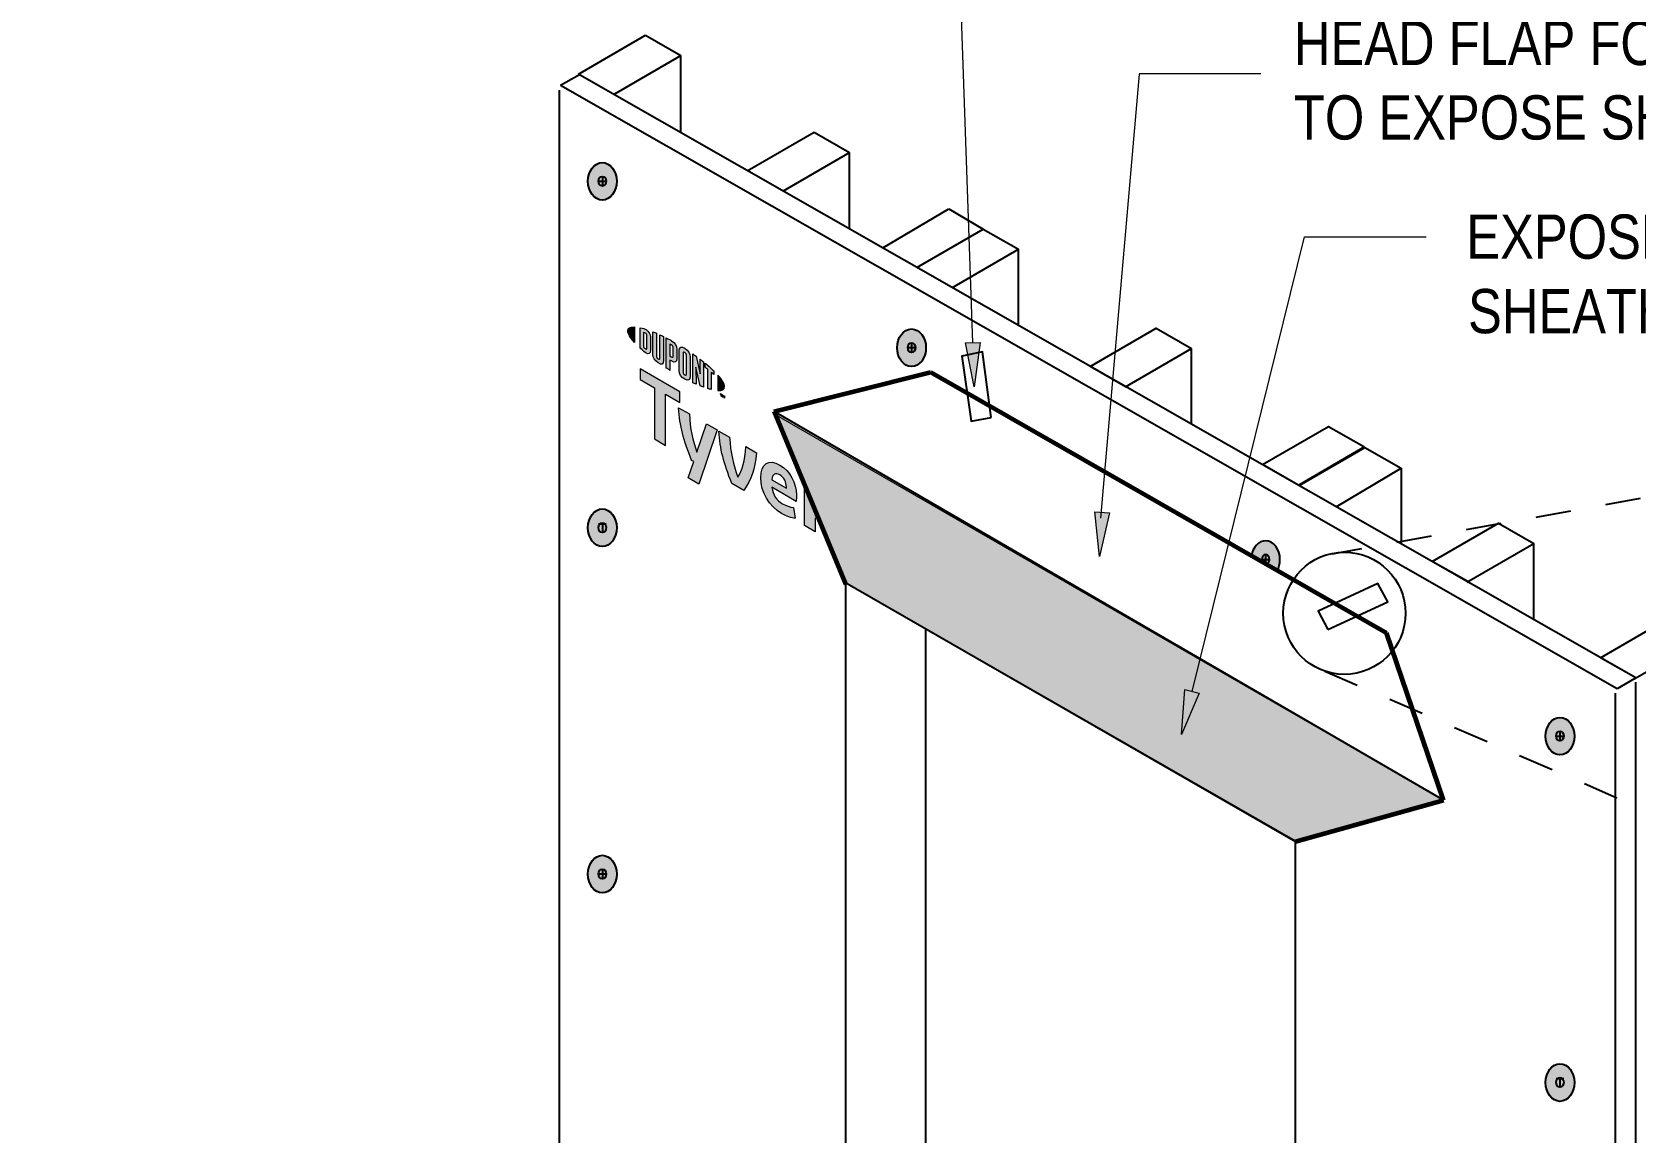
# Model space of a CAD drawing. Header units: inches. Extents: x -26 to 76, y -15 to 22.
# Drawn here: x 8.59 to 14.26, y 9.42 to 13.31 of the extents above; entities that cross this region are included whole.
import ezdxf

# ---------------------------------------------------------------- set-up
doc = ezdxf.new("R2010")
doc.units = ezdxf.units.IN
doc.header["$MEASUREMENT"] = 0
doc.linetypes.add('AI-Linetype-22', pattern=[0.250075, 0.125038, -0.125038])
doc.linetypes.add('AI-Linetype-23', pattern=[0.250075, 0.125038, -0.125038])
for name, color, linetype, lineweight in [('.ATI-HATCH', 7, 'Continuous', 0), ('.ATI-TEXT_2', 7, 'Continuous', 0), ('G-ANNO-TTLB', 7, 'Continuous', 0), ('LOGOS', 7, 'Continuous', 0), ('TYVEK', 7, 'Continuous', 0)]:
    doc.layers.add(name, color=color, linetype=linetype, lineweight=lineweight)

# ---------------------------------------------------------------- blocks, each defined once
blk = doc.blocks.new('Block_100')
at = {"layer": 'TYVEK', "true_color": 0x003b71, "transparency": 33554687}
h = blk.add_hatch(color=156, dxfattribs=at)
h.dxf.hatch_style = 2
edge = h.paths.add_edge_path()
edge.add_spline(control_points=[(13.0035, 11.4466), (13.0035, 11.4323), (13, 11.419), (12.9942, 11.4081), (12.9942, 11.4081), (12.9556, 11.4302), (12.9556, 11.4302), (12.9556, 11.4302), (12.9525, 11.432), (12.9525, 11.432), (12.9525, 11.432), (12.9408, 11.4387), (12.9408, 11.4387), (12.9408, 11.4387), (12.9028, 11.4605), (12.9028, 11.4605), (12.9076, 11.4905), (12.9281, 11.513), (12.9525, 11.513), (12.9807, 11.513), (13.0035, 11.4833), (13.0035, 11.4466)], knot_values=[0, 0, 0, 0, 1, 1, 1, 2, 2, 2, 3, 3, 3, 4, 4, 4, 5, 5, 5, 6, 6, 6, 7, 7, 7, 7], degree=3, periodic=0)
at = {"layer": 'TYVEK', "color": 252, "lineweight": 25, "true_color": 0x838484}
blk.add_line((12.939, 11.447), (12.9661, 11.447), dxfattribs=at)
blk.add_lwpolyline([(12.9525, 11.4641), (12.9525, 11.447), (12.9525, 11.432)], dxfattribs=at)
at = {"layer": 'TYVEK', "color": 18, "lineweight": 25, "true_color": 0x000000}
blk.add_open_spline([(13.0035, 11.4466), (13.0035, 11.4323), (13, 11.419), (12.9942, 11.4081), (12.9942, 11.4081), (12.9556, 11.4302), (12.9556, 11.4302), (12.9556, 11.4302), (12.9525, 11.432), (12.9525, 11.432), (12.9525, 11.432), (12.9408, 11.4387), (12.9408, 11.4387), (12.9408, 11.4387), (12.9028, 11.4605), (12.9028, 11.4605), (12.9076, 11.4905), (12.9281, 11.513), (12.9525, 11.513), (12.9807, 11.513), (13.0035, 11.4833), (13.0035, 11.4466)], degree=3, knots=[0, 0, 0, 0, 1, 1, 1, 2, 2, 2, 3, 3, 3, 4, 4, 4, 5, 5, 5, 6, 6, 6, 7, 7, 7, 7], dxfattribs=at)
at = {"layer": 'TYVEK', "color": 252, "lineweight": 25, "true_color": 0x838484}
blk.add_open_spline([(12.9661, 11.447), (12.9661, 11.4388), (12.9615, 11.432), (12.9556, 11.4302), (12.9556, 11.4302), (12.9525, 11.432), (12.9525, 11.432), (12.9525, 11.432), (12.9408, 11.4387), (12.9408, 11.4387), (12.9396, 11.4412), (12.939, 11.444), (12.939, 11.447), (12.939, 11.4565), (12.9451, 11.4641), (12.9525, 11.4641), (12.96, 11.4641), (12.9661, 11.4565), (12.9661, 11.447)], degree=3, knots=[0, 0, 0, 0, 1, 1, 1, 2, 2, 2, 3, 3, 3, 4, 4, 4, 5, 5, 5, 6, 6, 6, 6], dxfattribs=at)
blk = doc.blocks.new('Block_101')
at = {"layer": 'TYVEK', "true_color": 0x003b71, "transparency": 33554687}
h = blk.add_hatch(color=156, dxfattribs=at)
h.dxf.hatch_style = 2
edge = h.paths.add_edge_path()
edge.add_ellipse((11.7013, 12.1952), major_axis=(0, 0.0664), ratio=0.766948, start_angle=0, end_angle=360)
at = {"layer": 'TYVEK', "color": 252, "lineweight": 25, "true_color": 0x838484}
for p, q in [((11.6878, 12.1956), (11.7149, 12.1956)), ((11.7013, 12.2127), (11.7013, 12.1784))]:
    blk.add_line(p, q, dxfattribs=at)
at = {"layer": 'TYVEK', "color": 18, "lineweight": 25, "true_color": 0x000000}
blk.add_ellipse((11.7013, 12.1952), major_axis=(0, 0.0664), ratio=0.766948, dxfattribs=at)
at = {"layer": 'TYVEK', "color": 252, "lineweight": 25, "true_color": 0x838484}
blk.add_ellipse((11.7013, 12.1956), major_axis=(0, 0.0171), ratio=0.788846, dxfattribs=at)
blk = doc.blocks.new('Block_102')
at = {"layer": 'TYVEK', "color": 18, "lineweight": 25, "true_color": 0x000000}
blk.add_lwpolyline([(10.6374, 12.807)], dxfattribs=at)
blk = doc.blocks.new('Block_99')
at = {"layer": 'TYVEK', "color": 18, "lineweight": 25, "true_color": 0x000000}
blk.add_lwpolyline([(13.9439, 9.4965)], dxfattribs=at)
at = {"layer": 'TYVEK'}
for name in ['Block_102', 'Block_101', 'Block_100']:
    blk.add_blockref(name, (0, 0), dxfattribs=at)
blk = doc.blocks.new('Block_104')
at = {"layer": 'TYVEK', "true_color": 0x003b71, "transparency": 33554687}
h = blk.add_hatch(color=156, dxfattribs=at)
h.dxf.hatch_style = 2
edge = h.paths.add_edge_path()
edge.add_ellipse((13.993, 10.8223), major_axis=(0, 0.0664), ratio=0.766948, start_angle=0, end_angle=360)
at = {"layer": 'TYVEK', "color": 252, "lineweight": 25, "true_color": 0x838484}
for p, q in [((13.993, 10.8398), (13.993, 10.8056)), ((13.9795, 10.8227), (14.0065, 10.8227))]:
    blk.add_line(p, q, dxfattribs=at)
at = {"layer": 'TYVEK', "color": 18, "lineweight": 25, "true_color": 0x000000}
blk.add_ellipse((13.993, 10.8223), major_axis=(0, 0.0664), ratio=0.766948, dxfattribs=at)
at = {"layer": 'TYVEK', "color": 252, "lineweight": 25, "true_color": 0x838484}
blk.add_ellipse((13.993, 10.8227), major_axis=(0, 0.0171), ratio=0.788846, dxfattribs=at)
blk = doc.blocks.new('Block_107')
at = {"layer": 'TYVEK', "true_color": 0x003b71, "transparency": 33554687}
h = blk.add_hatch(color=156, dxfattribs=at)
h.dxf.hatch_style = 2
edge = h.paths.add_edge_path()
edge.add_ellipse((13.993, 9.598), major_axis=(0, 0.0664), ratio=0.766948, start_angle=0, end_angle=360)
at = {"layer": 'TYVEK', "color": 252, "lineweight": 25, "true_color": 0x838484}
for p, q in [((13.9795, 9.6119), (14.0065, 9.6119)), ((13.993, 9.6155), (13.993, 9.5812))]:
    blk.add_line(p, q, dxfattribs=at)
at = {"layer": 'TYVEK', "color": 18, "lineweight": 25, "true_color": 0x000000}
blk.add_ellipse((13.993, 9.598), major_axis=(0, 0.0664), ratio=0.766948, dxfattribs=at)
at = {"layer": 'TYVEK', "color": 252, "lineweight": 25, "true_color": 0x838484}
blk.add_ellipse((13.993, 9.5984), major_axis=(0, 0.0171), ratio=0.788846, dxfattribs=at)
blk = doc.blocks.new('Block_103')
at = {"layer": 'TYVEK'}
for name in ['Block_104', 'Block_107']:
    blk.add_blockref(name, (0, 0), dxfattribs=at)
blk = doc.blocks.new('Block_111')
at = {"layer": 'TYVEK', "true_color": 0x003b71, "transparency": 33554687}
h = blk.add_hatch(color=156, dxfattribs=at)
h.dxf.hatch_style = 2
edge = h.paths.add_edge_path()
edge.add_ellipse((10.6084, 12.7835), major_axis=(0, 0.0664), ratio=0.766948, start_angle=0, end_angle=360)
at = {"layer": 'TYVEK', "color": 252, "lineweight": 25, "true_color": 0x838484}
for p, q in [((10.5948, 12.7839), (10.6219, 12.7839)), ((10.6084, 12.801), (10.6084, 12.7667))]:
    blk.add_line(p, q, dxfattribs=at)
at = {"layer": 'TYVEK', "color": 18, "lineweight": 25, "true_color": 0x000000}
blk.add_ellipse((10.6084, 12.7835), major_axis=(0, 0.0664), ratio=0.766948, dxfattribs=at)
at = {"layer": 'TYVEK', "color": 252, "lineweight": 25, "true_color": 0x838484}
blk.add_ellipse((10.6084, 12.7839), major_axis=(0, 0.0171), ratio=0.788846, dxfattribs=at)
blk = doc.blocks.new('Block_113')
at = {"layer": 'TYVEK', "true_color": 0x003b71, "transparency": 33554687}
h = blk.add_hatch(color=156, dxfattribs=at)
h.dxf.hatch_style = 2
edge = h.paths.add_edge_path()
edge.add_ellipse((10.6084, 10.3348), major_axis=(0, 0.0664), ratio=0.766948, start_angle=0, end_angle=360)
at = {"layer": 'TYVEK', "color": 252, "lineweight": 25, "true_color": 0x838484}
for p, q in [((10.5948, 10.3352), (10.6219, 10.3352)), ((10.6084, 10.3523), (10.6084, 10.3181))]:
    blk.add_line(p, q, dxfattribs=at)
at = {"layer": 'TYVEK', "color": 18, "lineweight": 25, "true_color": 0x000000}
blk.add_ellipse((10.6084, 10.3348), major_axis=(0, 0.0664), ratio=0.766948, dxfattribs=at)
at = {"layer": 'TYVEK', "color": 252, "lineweight": 25, "true_color": 0x838484}
blk.add_ellipse((10.6084, 10.3352), major_axis=(0, 0.0171), ratio=0.788846, dxfattribs=at)
blk = doc.blocks.new('Block_114')
at = {"layer": 'TYVEK', "true_color": 0x003b71, "transparency": 33554687}
h = blk.add_hatch(color=156, dxfattribs=at)
h.dxf.hatch_style = 2
edge = h.paths.add_edge_path()
edge.add_ellipse((10.6084, 11.5591), major_axis=(0, 0.0664), ratio=0.766948, start_angle=0, end_angle=360)
at = {"layer": 'TYVEK', "color": 252, "lineweight": 25, "true_color": 0x838484}
for p, q in [((10.5948, 11.5731), (10.6219, 11.5731)), ((10.6084, 11.5767), (10.6084, 11.5424))]:
    blk.add_line(p, q, dxfattribs=at)
at = {"layer": 'TYVEK', "color": 18, "lineweight": 25, "true_color": 0x000000}
blk.add_ellipse((10.6084, 11.5591), major_axis=(0, 0.0664), ratio=0.766948, dxfattribs=at)
at = {"layer": 'TYVEK', "color": 252, "lineweight": 25, "true_color": 0x838484}
blk.add_ellipse((10.6084, 11.5595), major_axis=(0, 0.0171), ratio=0.788846, dxfattribs=at)
blk = doc.blocks.new('Block_110')
at = {"layer": 'TYVEK'}
for name in ['Block_111', 'Block_114', 'Block_113']:
    blk.add_blockref(name, (0, 0), dxfattribs=at)
blk = doc.blocks.new('Block_419')
at = {"layer": '.ATI-TEXT_2', "char_height": 0.2, "attachment_point": 7}
for s, insert in [('\\C18;\\c0;\\FArial Narrow|b0|i0|c1;\\H0.156297;\\W1.000000;DUPONT™ TYVEK', (12.4394, 13.6163)), ('\\C18;\\c0;\\FArial Narrow|b0|i0|c1;\\H0.109408;\\W1.000000;®', (14.0107, 13.714)), ('\\C18;\\c0;\\FArial Narrow|b0|i0|c1;\\H0.156297;\\W1.000000; TAPE', (14.1095, 13.6163))]:
    blk.add_mtext(s, dxfattribs=dict(at, insert=insert))
blk = doc.blocks.new('Block_418')
at = {"layer": '.ATI-TEXT_2', "true_color": 0x000000, "transparency": 33554687}
h = blk.add_hatch(color=18, dxfattribs=at)
h.dxf.hatch_style = 2
h.paths.add_polyline_path([(11.9437, 12.2139), (11.9231, 12.0568), (11.8917, 12.2121)])
at = {"layer": '.ATI-TEXT_2', "color": 18, "lineweight": 0, "true_color": 0x000000}
for p, q in [((11.8662, 13.6959), (12.2965, 13.6959)), ((11.9177, 12.213), (11.8662, 13.6959))]:
    blk.add_line(p, q, dxfattribs=at)
at = {"layer": '.ATI-TEXT_2'}
blk.add_lwpolyline([(11.9437, 12.2139), (11.9231, 12.0568), (11.8917, 12.2121), (11.8917, 12.2121)], close=True, dxfattribs=at)
blk.add_blockref('Block_419', (0, 0), dxfattribs=at)
blk = doc.blocks.new('Block_421')
at = {"layer": '.ATI-TEXT_2', "char_height": 0.2, "attachment_point": 7}
for s, insert in [('\\C18;\\c0;\\FArial Narrow|b0|i0|c1;\\H0.156297;\\W1.000000;HEAD FLAP FOLDED UPWARD', (13.0527, 13.1922)), ('\\C18;\\c0;\\FArial Narrow|b0|i0|c1;\\H0.156297;\\W1.000000;TO EXPOSE SHEATHING', (13.0527, 12.9289))]:
    blk.add_mtext(s, dxfattribs=dict(at, insert=insert))
blk = doc.blocks.new('Block_420')
at = {"layer": '.ATI-TEXT_2', "true_color": 0x000000, "transparency": 33554687}
h = blk.add_hatch(color=18, dxfattribs=at)
h.dxf.hatch_style = 2
h.paths.add_polyline_path([(12.4006, 11.6118), (12.3659, 11.4572), (12.3486, 11.6148)])
at = {"layer": '.ATI-TEXT_2', "color": 18, "lineweight": 0, "true_color": 0x000000}
for p, q in [((12.37, 11.5929), (12.5064, 13.1624)), ((12.5054, 13.1647), (12.9357, 13.1647))]:
    blk.add_line(p, q, dxfattribs=at)
at = {"layer": '.ATI-TEXT_2'}
blk.add_lwpolyline([(12.4006, 11.6118), (12.3659, 11.4572), (12.3486, 11.6148), (12.3486, 11.6148)], close=True, dxfattribs=at)
blk.add_blockref('Block_421', (0, 0), dxfattribs=at)
blk = doc.blocks.new('Block_423')
at = {"layer": '.ATI-TEXT_2', "char_height": 0.2, "attachment_point": 7}
for s, insert in [('\\C18;\\c0;\\FArial Narrow|b0|i0|c1;\\H0.156297;\\W1.000000;EXPOSED', (13.6621, 12.5076)), ('\\C18;\\c0;\\FArial Narrow|b0|i0|c1;\\H0.156297;\\W1.000000;SHEATHING', (13.6682, 12.2443))]:
    blk.add_mtext(s, dxfattribs=dict(at, insert=insert))
blk = doc.blocks.new('Block_422')
at = {"layer": '.ATI-TEXT_2', "true_color": 0x000000, "transparency": 33554687}
h = blk.add_hatch(color=18, dxfattribs=at)
h.dxf.hatch_style = 2
h.paths.add_polyline_path([(12.7183, 10.9743), (12.6556, 10.8288), (12.6677, 10.9868)])
at = {"layer": '.ATI-TEXT_2', "color": 18, "lineweight": 0, "true_color": 0x000000}
for p, q in [((12.693, 10.9805), (13.0898, 12.5872)), ((13.0898, 12.5872), (13.52, 12.5872))]:
    blk.add_line(p, q, dxfattribs=at)
at = {"layer": '.ATI-TEXT_2'}
blk.add_lwpolyline([(12.7183, 10.9743), (12.6556, 10.8288), (12.6677, 10.9868), (12.6677, 10.9868)], close=True, dxfattribs=at)
blk.add_blockref('Block_423', (0, 0), dxfattribs=at)
blk = doc.blocks.new('Block_492')
at = {"layer": 'LOGOS', "true_color": 0x838484, "transparency": 33554687}
h = blk.add_hatch(color=252, dxfattribs=at)
h.dxf.hatch_style = 2
edge = h.paths.add_edge_path()
edge.add_spline(control_points=[(10.6984, 12.2553), (10.6984, 12.2452), (10.7069, 12.2309), (10.7218, 12.2143), (10.7218, 12.2143), (10.7218, 12.2691), (10.7218, 12.2691), (10.7069, 12.2696), (10.6984, 12.2652), (10.6984, 12.2553)], knot_values=[0, 0, 0, 0, 1, 1, 1, 2, 2, 2, 3, 3, 3, 3], degree=3, periodic=0)
h = blk.add_hatch(color=252, dxfattribs=at)
h.dxf.hatch_style = 2
edge = h.paths.add_edge_path()
edge.add_spline(control_points=[(10.7662, 12.1937), (10.7662, 12.1895), (10.764, 12.1894), (10.7614, 12.1909), (10.7594, 12.192), (10.7563, 12.1948), (10.7536, 12.197), (10.7536, 12.197), (10.7536, 12.2494), (10.7536, 12.2494), (10.7563, 12.2487), (10.7594, 12.2477), (10.7614, 12.2466), (10.764, 12.2451), (10.7662, 12.2423), (10.7662, 12.2381), (10.7662, 12.2381), (10.7662, 12.1937), (10.7662, 12.1937)], knot_values=[0, 0, 0, 0, 1, 1, 1, 2, 2, 2, 3, 3, 3, 4, 4, 4, 5, 5, 5, 6, 6, 6, 6], degree=3, periodic=0)
edge = h.paths.add_edge_path()
edge.add_spline(control_points=[(10.7632, 12.2593), (10.759, 12.2616), (10.7531, 12.2637), (10.7422, 12.2661), (10.7422, 12.2661), (10.7422, 12.1936), (10.7422, 12.1936), (10.7518, 12.1848), (10.759, 12.1786), (10.7632, 12.1762), (10.7726, 12.1708), (10.7781, 12.1742), (10.7781, 12.1851), (10.7781, 12.1851), (10.7781, 12.2333), (10.7781, 12.2333), (10.7781, 12.244), (10.7726, 12.2537), (10.7632, 12.2593)], knot_values=[0, 0, 0, 0, 1, 1, 1, 2, 2, 2, 3, 3, 3, 4, 4, 4, 5, 5, 5, 6, 6, 6, 6], degree=3, periodic=0)
h = blk.add_hatch(color=252, dxfattribs=at)
h.dxf.hatch_style = 2
edge = h.paths.add_edge_path()
edge.add_spline(control_points=[(10.8113, 12.1592), (10.8113, 12.155), (10.81, 12.1531), (10.8055, 12.1564), (10.801, 12.1596), (10.7998, 12.1624), (10.7998, 12.1674), (10.7998, 12.1674), (10.7998, 12.2464), (10.7998, 12.2464), (10.7968, 12.2478), (10.7901, 12.2505), (10.7873, 12.2517), (10.7873, 12.2517), (10.7873, 12.1718), (10.7873, 12.1718), (10.7873, 12.1591), (10.7927, 12.151), (10.8055, 12.1419), (10.8172, 12.1336), (10.8243, 12.1363), (10.8243, 12.1504), (10.8243, 12.1504), (10.8243, 12.2348), (10.8243, 12.2348), (10.8219, 12.2361), (10.8139, 12.2399), (10.8113, 12.2411), (10.8113, 12.2411), (10.8113, 12.1592), (10.8113, 12.1592)], knot_values=[0, 0, 0, 0, 1, 1, 1, 2, 2, 2, 3, 3, 3, 4, 4, 4, 5, 5, 5, 6, 6, 6, 7, 7, 7, 8, 8, 8, 9, 9, 9, 10, 10, 10, 10], degree=3, periodic=0)
h = blk.add_hatch(color=252, dxfattribs=at)
h.dxf.hatch_style = 2
edge = h.paths.add_edge_path()
edge.add_spline(control_points=[(10.8588, 12.1665), (10.8588, 12.1619), (10.8574, 12.1604), (10.8521, 12.1634), (10.8521, 12.1634), (10.8475, 12.1661), (10.8475, 12.1661), (10.8475, 12.1661), (10.8475, 12.208), (10.8475, 12.208), (10.8496, 12.207), (10.8507, 12.2063), (10.8518, 12.2056), (10.8576, 12.2023), (10.8588, 12.1993), (10.8588, 12.1945), (10.8588, 12.1945), (10.8588, 12.1665), (10.8588, 12.1665)], knot_values=[0, 0, 0, 0, 1, 1, 1, 2, 2, 2, 3, 3, 3, 4, 4, 4, 5, 5, 5, 6, 6, 6, 6], degree=3, periodic=0)
edge = h.paths.add_edge_path()
edge.add_spline(control_points=[(10.8526, 12.2201), (10.8504, 12.2213), (10.8421, 12.2258), (10.8344, 12.2297), (10.8344, 12.2297), (10.8344, 12.1234), (10.8344, 12.1234), (10.8371, 12.1218), (10.8439, 12.1174), (10.8475, 12.1152), (10.8475, 12.1152), (10.8475, 12.1513), (10.8475, 12.1513), (10.8475, 12.1513), (10.8526, 12.1484), (10.8526, 12.1484), (10.8662, 12.1405), (10.8719, 12.1442), (10.8719, 12.1577), (10.8719, 12.1577), (10.8719, 12.1891), (10.8719, 12.1891), (10.8719, 12.2023), (10.8656, 12.2126), (10.8526, 12.2201)], knot_values=[0, 0, 0, 0, 1, 1, 1, 2, 2, 2, 3, 3, 3, 4, 4, 4, 5, 5, 5, 6, 6, 6, 7, 7, 7, 8, 8, 8, 8], degree=3, periodic=0)
h = blk.add_hatch(color=252, dxfattribs=at)
h.dxf.hatch_style = 2
edge = h.paths.add_edge_path()
edge.add_spline(control_points=[(10.9053, 12.1024), (10.9053, 12.0983), (10.9042, 12.0969), (10.8994, 12.0994), (10.8947, 12.1019), (10.8935, 12.1049), (10.8935, 12.1094), (10.8935, 12.1094), (10.8935, 12.1756), (10.8935, 12.1756), (10.8935, 12.1799), (10.8947, 12.1816), (10.8994, 12.1787), (10.9042, 12.1759), (10.9053, 12.173), (10.9053, 12.1688), (10.9053, 12.1688), (10.9053, 12.1024), (10.9053, 12.1024)], knot_values=[0, 0, 0, 0, 1, 1, 1, 2, 2, 2, 3, 3, 3, 4, 4, 4, 5, 5, 5, 6, 6, 6, 6], degree=3, periodic=0)
edge = h.paths.add_edge_path()
edge.add_spline(control_points=[(10.8994, 12.1936), (10.8874, 12.2012), (10.8803, 12.1993), (10.8803, 12.1852), (10.8803, 12.1852), (10.8803, 12.1158), (10.8803, 12.1158), (10.8803, 12.1009), (10.8868, 12.0912), (10.8994, 12.0844), (10.9119, 12.0779), (10.9185, 12.0795), (10.9185, 12.0952), (10.9185, 12.0952), (10.9185, 12.1616), (10.9185, 12.1616), (10.9185, 12.1766), (10.9126, 12.1854), (10.8994, 12.1936)], knot_values=[0, 0, 0, 0, 1, 1, 1, 2, 2, 2, 3, 3, 3, 4, 4, 4, 5, 5, 5, 6, 6, 6, 6], degree=3, periodic=0)
h = blk.add_hatch(color=252, dxfattribs=at)
h.dxf.hatch_style = 2
edge = h.paths.add_edge_path()
edge.add_spline(control_points=[(10.9546, 12.1026), (10.9546, 12.1026), (10.9402, 12.1649), (10.9402, 12.1649), (10.9363, 12.1678), (10.9315, 12.1712), (10.9278, 12.1737), (10.9278, 12.1737), (10.9278, 12.0716), (10.9278, 12.0716), (10.9304, 12.0704), (10.937, 12.0675), (10.9404, 12.066), (10.9404, 12.066), (10.9394, 12.1267), (10.9394, 12.1267), (10.9394, 12.1267), (10.9546, 12.0602), (10.9546, 12.0602), (10.9579, 12.0589), (10.9626, 12.0571), (10.9658, 12.056), (10.9658, 12.056), (10.9658, 12.1456), (10.9658, 12.1456), (10.9625, 12.1482), (10.9566, 12.1528), (10.9537, 12.1549), (10.9537, 12.1549), (10.9546, 12.1026), (10.9546, 12.1026)], knot_values=[0, 0, 0, 0, 1, 1, 1, 2, 2, 2, 3, 3, 3, 4, 4, 4, 5, 5, 5, 6, 6, 6, 7, 7, 7, 8, 8, 8, 9, 9, 9, 10, 10, 10, 10], degree=3, periodic=0)
h = blk.add_hatch(color=252, dxfattribs=at)
h.dxf.hatch_style = 2
edge = h.paths.add_edge_path()
edge.add_spline(control_points=[(10.9722, 12.1262), (10.9754, 12.1237), (10.9786, 12.1211), (10.9817, 12.1185), (10.9817, 12.1185), (10.9817, 12.0507), (10.9817, 12.0507), (10.9846, 12.0498), (10.9899, 12.0484), (10.9934, 12.0475), (10.9934, 12.0475), (10.9934, 12.1086), (10.9934, 12.1086), (10.9968, 12.1056), (11, 12.1028), (11.0029, 12.1001), (11.0029, 12.1001), (11.0029, 12.1132), (11.0029, 12.1132), (10.9937, 12.1222), (10.9838, 12.1309), (10.9722, 12.1404), (10.9722, 12.1404), (10.9722, 12.1262), (10.9722, 12.1262)], knot_values=[0, 0, 0, 0, 1, 1, 1, 2, 2, 2, 3, 3, 3, 4, 4, 4, 5, 5, 5, 6, 6, 6, 7, 7, 7, 8, 8, 8, 8], degree=3, periodic=0)
h = blk.add_hatch(color=252, dxfattribs=at)
h.dxf.hatch_style = 2
edge = h.paths.add_edge_path()
edge.add_spline(control_points=[(11.0402, 12.0579), (11.0402, 12.0479), (11.0317, 12.0434), (11.0169, 12.0439), (11.0169, 12.0439), (11.0169, 12.0987), (11.0169, 12.0987), (11.0317, 12.0821), (11.0402, 12.0679), (11.0402, 12.0579)], knot_values=[0, 0, 0, 0, 1, 1, 1, 2, 2, 2, 3, 3, 3, 3], degree=3, periodic=0)
h = blk.add_hatch(color=252, dxfattribs=at)
h.dxf.hatch_style = 2
edge = h.paths.add_edge_path()
edge.add_spline(control_points=[(11.0263, 12.033), (11.0263, 12.033), (11.0263, 12.0316), (11.0263, 12.0316), (11.0263, 12.0316), (11.0283, 12.0305), (11.0283, 12.0305), (11.0283, 12.0305), (11.0283, 12.024), (11.0283, 12.024), (11.0283, 12.024), (11.0297, 12.0231), (11.0297, 12.0231), (11.0297, 12.0231), (11.0297, 12.0297), (11.0297, 12.0297), (11.0297, 12.0297), (11.0318, 12.0284), (11.0318, 12.0284), (11.0318, 12.0284), (11.0318, 12.0298), (11.0318, 12.0298), (11.0318, 12.0298), (11.0263, 12.033), (11.0263, 12.033)], knot_values=[0, 0, 0, 0, 1, 1, 1, 2, 2, 2, 3, 3, 3, 4, 4, 4, 5, 5, 5, 6, 6, 6, 7, 7, 7, 8, 8, 8, 8], degree=3, periodic=0)
edge = h.paths.add_edge_path()
edge.add_spline(control_points=[(11.0389, 12.0258), (11.0389, 12.0258), (11.0368, 12.0233), (11.0368, 12.0233), (11.0368, 12.0233), (11.0347, 12.0281), (11.0347, 12.0281), (11.0347, 12.0281), (11.0333, 12.029), (11.0333, 12.029), (11.0333, 12.029), (11.0333, 12.0211), (11.0333, 12.0211), (11.0333, 12.0211), (11.0346, 12.0204), (11.0346, 12.0204), (11.0346, 12.0204), (11.0346, 12.0259), (11.0346, 12.0259), (11.0346, 12.0259), (11.0367, 12.0209), (11.0367, 12.0209), (11.0367, 12.0209), (11.0368, 12.0209), (11.0368, 12.0209), (11.0368, 12.0209), (11.0389, 12.0234), (11.0389, 12.0234), (11.0389, 12.0234), (11.0389, 12.0179), (11.0389, 12.0179), (11.0389, 12.0179), (11.0401, 12.017), (11.0401, 12.017), (11.0401, 12.017), (11.0401, 12.0249), (11.0401, 12.0249), (11.0401, 12.0249), (11.0389, 12.0258), (11.0389, 12.0258)], knot_values=[0, 0, 0, 0, 1, 1, 1, 2, 2, 2, 3, 3, 3, 4, 4, 4, 5, 5, 5, 6, 6, 6, 7, 7, 7, 8, 8, 8, 9, 9, 9, 10, 10, 10, 11, 11, 11, 12, 12, 12, 13, 13, 13, 13], degree=3, periodic=0)
at = {"layer": 'LOGOS'}
for points, knots in [([(10.6984, 12.2553), (10.6984, 12.2452), (10.7069, 12.2309), (10.7218, 12.2143), (10.7218, 12.2143), (10.7218, 12.2691), (10.7218, 12.2691), (10.7069, 12.2696), (10.6984, 12.2652), (10.6984, 12.2553)], [0, 0, 0, 0, 1, 1, 1, 2, 2, 2, 3, 3, 3, 3]), ([(10.7632, 12.2593), (10.759, 12.2616), (10.7531, 12.2637), (10.7422, 12.2661), (10.7422, 12.2661), (10.7422, 12.1936), (10.7422, 12.1936), (10.7518, 12.1848), (10.759, 12.1786), (10.7632, 12.1762), (10.7726, 12.1708), (10.7781, 12.1742), (10.7781, 12.1851), (10.7781, 12.1851), (10.7781, 12.2333), (10.7781, 12.2333), (10.7781, 12.244), (10.7726, 12.2537), (10.7632, 12.2593)], [0, 0, 0, 0, 1, 1, 1, 2, 2, 2, 3, 3, 3, 4, 4, 4, 5, 5, 5, 6, 6, 6, 6]), ([(10.7662, 12.1937), (10.7662, 12.1895), (10.764, 12.1894), (10.7614, 12.1909), (10.7594, 12.192), (10.7563, 12.1948), (10.7536, 12.197), (10.7536, 12.197), (10.7536, 12.2494), (10.7536, 12.2494), (10.7563, 12.2487), (10.7594, 12.2477), (10.7614, 12.2466), (10.764, 12.2451), (10.7662, 12.2423), (10.7662, 12.2381), (10.7662, 12.2381), (10.7662, 12.1937), (10.7662, 12.1937)], [0, 0, 0, 0, 1, 1, 1, 2, 2, 2, 3, 3, 3, 4, 4, 4, 5, 5, 5, 6, 6, 6, 6]), ([(10.8113, 12.1592), (10.8113, 12.155), (10.81, 12.1531), (10.8055, 12.1564), (10.801, 12.1596), (10.7998, 12.1624), (10.7998, 12.1674), (10.7998, 12.1674), (10.7998, 12.2464), (10.7998, 12.2464), (10.7968, 12.2478), (10.7901, 12.2505), (10.7873, 12.2517), (10.7873, 12.2517), (10.7873, 12.1718), (10.7873, 12.1718), (10.7873, 12.1591), (10.7927, 12.151), (10.8055, 12.1419), (10.8172, 12.1336), (10.8243, 12.1363), (10.8243, 12.1504), (10.8243, 12.1504), (10.8243, 12.2348), (10.8243, 12.2348), (10.8219, 12.2361), (10.8139, 12.2399), (10.8113, 12.2411), (10.8113, 12.2411), (10.8113, 12.1592), (10.8113, 12.1592)], [0, 0, 0, 0, 1, 1, 1, 2, 2, 2, 3, 3, 3, 4, 4, 4, 5, 5, 5, 6, 6, 6, 7, 7, 7, 8, 8, 8, 9, 9, 9, 10, 10, 10, 10]), ([(10.8526, 12.2201), (10.8504, 12.2213), (10.8421, 12.2258), (10.8344, 12.2297), (10.8344, 12.2297), (10.8344, 12.1234), (10.8344, 12.1234), (10.8371, 12.1218), (10.8439, 12.1174), (10.8475, 12.1152), (10.8475, 12.1152), (10.8475, 12.1513), (10.8475, 12.1513), (10.8475, 12.1513), (10.8526, 12.1484), (10.8526, 12.1484), (10.8662, 12.1405), (10.8719, 12.1442), (10.8719, 12.1577), (10.8719, 12.1577), (10.8719, 12.1891), (10.8719, 12.1891), (10.8719, 12.2023), (10.8656, 12.2126), (10.8526, 12.2201)], [0, 0, 0, 0, 1, 1, 1, 2, 2, 2, 3, 3, 3, 4, 4, 4, 5, 5, 5, 6, 6, 6, 7, 7, 7, 8, 8, 8, 8]), ([(10.8588, 12.1665), (10.8588, 12.1619), (10.8574, 12.1604), (10.8521, 12.1634), (10.8521, 12.1634), (10.8475, 12.1661), (10.8475, 12.1661), (10.8475, 12.1661), (10.8475, 12.208), (10.8475, 12.208), (10.8496, 12.207), (10.8507, 12.2063), (10.8518, 12.2056), (10.8576, 12.2023), (10.8588, 12.1993), (10.8588, 12.1945), (10.8588, 12.1945), (10.8588, 12.1665), (10.8588, 12.1665)], [0, 0, 0, 0, 1, 1, 1, 2, 2, 2, 3, 3, 3, 4, 4, 4, 5, 5, 5, 6, 6, 6, 6]), ([(10.8994, 12.1936), (10.8874, 12.2012), (10.8803, 12.1993), (10.8803, 12.1852), (10.8803, 12.1852), (10.8803, 12.1158), (10.8803, 12.1158), (10.8803, 12.1009), (10.8868, 12.0912), (10.8994, 12.0844), (10.9119, 12.0779), (10.9185, 12.0795), (10.9185, 12.0952), (10.9185, 12.0952), (10.9185, 12.1616), (10.9185, 12.1616), (10.9185, 12.1766), (10.9126, 12.1854), (10.8994, 12.1936)], [0, 0, 0, 0, 1, 1, 1, 2, 2, 2, 3, 3, 3, 4, 4, 4, 5, 5, 5, 6, 6, 6, 6]), ([(10.9053, 12.1024), (10.9053, 12.0983), (10.9042, 12.0969), (10.8994, 12.0994), (10.8947, 12.1019), (10.8935, 12.1049), (10.8935, 12.1094), (10.8935, 12.1094), (10.8935, 12.1756), (10.8935, 12.1756), (10.8935, 12.1799), (10.8947, 12.1816), (10.8994, 12.1787), (10.9042, 12.1759), (10.9053, 12.173), (10.9053, 12.1688), (10.9053, 12.1688), (10.9053, 12.1024), (10.9053, 12.1024)], [0, 0, 0, 0, 1, 1, 1, 2, 2, 2, 3, 3, 3, 4, 4, 4, 5, 5, 5, 6, 6, 6, 6]), ([(10.9546, 12.1026), (10.9546, 12.1026), (10.9402, 12.1649), (10.9402, 12.1649), (10.9363, 12.1678), (10.9315, 12.1712), (10.9278, 12.1737), (10.9278, 12.1737), (10.9278, 12.0716), (10.9278, 12.0716), (10.9304, 12.0704), (10.937, 12.0675), (10.9404, 12.066), (10.9404, 12.066), (10.9394, 12.1267), (10.9394, 12.1267), (10.9394, 12.1267), (10.9546, 12.0602), (10.9546, 12.0602), (10.9579, 12.0589), (10.9626, 12.0571), (10.9658, 12.056), (10.9658, 12.056), (10.9658, 12.1456), (10.9658, 12.1456), (10.9625, 12.1482), (10.9566, 12.1528), (10.9537, 12.1549), (10.9537, 12.1549), (10.9546, 12.1026), (10.9546, 12.1026)], [0, 0, 0, 0, 1, 1, 1, 2, 2, 2, 3, 3, 3, 4, 4, 4, 5, 5, 5, 6, 6, 6, 7, 7, 7, 8, 8, 8, 9, 9, 9, 10, 10, 10, 10]), ([(10.9722, 12.1262), (10.9754, 12.1237), (10.9786, 12.1211), (10.9817, 12.1185), (10.9817, 12.1185), (10.9817, 12.0507), (10.9817, 12.0507), (10.9846, 12.0498), (10.9899, 12.0484), (10.9934, 12.0475), (10.9934, 12.0475), (10.9934, 12.1086), (10.9934, 12.1086), (10.9968, 12.1056), (11, 12.1028), (11.0029, 12.1001), (11.0029, 12.1001), (11.0029, 12.1132), (11.0029, 12.1132), (10.9937, 12.1222), (10.9838, 12.1309), (10.9722, 12.1404), (10.9722, 12.1404), (10.9722, 12.1262), (10.9722, 12.1262)], [0, 0, 0, 0, 1, 1, 1, 2, 2, 2, 3, 3, 3, 4, 4, 4, 5, 5, 5, 6, 6, 6, 7, 7, 7, 8, 8, 8, 8]), ([(11.0402, 12.0579), (11.0402, 12.0479), (11.0317, 12.0434), (11.0169, 12.0439), (11.0169, 12.0439), (11.0169, 12.0987), (11.0169, 12.0987), (11.0317, 12.0821), (11.0402, 12.0679), (11.0402, 12.0579)], [0, 0, 0, 0, 1, 1, 1, 2, 2, 2, 3, 3, 3, 3]), ([(11.0263, 12.033), (11.0263, 12.033), (11.0263, 12.0316), (11.0263, 12.0316), (11.0263, 12.0316), (11.0283, 12.0305), (11.0283, 12.0305), (11.0283, 12.0305), (11.0283, 12.024), (11.0283, 12.024), (11.0283, 12.024), (11.0297, 12.0231), (11.0297, 12.0231), (11.0297, 12.0231), (11.0297, 12.0297), (11.0297, 12.0297), (11.0297, 12.0297), (11.0318, 12.0284), (11.0318, 12.0284), (11.0318, 12.0284), (11.0318, 12.0298), (11.0318, 12.0298), (11.0318, 12.0298), (11.0263, 12.033), (11.0263, 12.033)], [0, 0, 0, 0, 1, 1, 1, 2, 2, 2, 3, 3, 3, 4, 4, 4, 5, 5, 5, 6, 6, 6, 7, 7, 7, 8, 8, 8, 8]), ([(11.0389, 12.0258), (11.0389, 12.0258), (11.0368, 12.0233), (11.0368, 12.0233), (11.0368, 12.0233), (11.0347, 12.0281), (11.0347, 12.0281), (11.0347, 12.0281), (11.0333, 12.029), (11.0333, 12.029), (11.0333, 12.029), (11.0333, 12.0211), (11.0333, 12.0211), (11.0333, 12.0211), (11.0346, 12.0204), (11.0346, 12.0204), (11.0346, 12.0204), (11.0346, 12.0259), (11.0346, 12.0259), (11.0346, 12.0259), (11.0367, 12.0209), (11.0367, 12.0209), (11.0367, 12.0209), (11.0368, 12.0209), (11.0368, 12.0209), (11.0368, 12.0209), (11.0389, 12.0234), (11.0389, 12.0234), (11.0389, 12.0234), (11.0389, 12.0179), (11.0389, 12.0179), (11.0389, 12.0179), (11.0401, 12.017), (11.0401, 12.017), (11.0401, 12.017), (11.0401, 12.0249), (11.0401, 12.0249), (11.0401, 12.0249), (11.0389, 12.0258), (11.0389, 12.0258)], [0, 0, 0, 0, 1, 1, 1, 2, 2, 2, 3, 3, 3, 4, 4, 4, 5, 5, 5, 6, 6, 6, 7, 7, 7, 8, 8, 8, 9, 9, 9, 10, 10, 10, 11, 11, 11, 12, 12, 12, 13, 13, 13, 13])]:
    blk.add_open_spline(points, degree=3, knots=knots, dxfattribs=at)
blk = doc.blocks.new('Block_496')
at = {"layer": 'LOGOS', "true_color": 0x838484, "transparency": 33554687}
h = blk.add_hatch(color=252, dxfattribs=at)
h.dxf.hatch_style = 2
h.paths.add_polyline_path([(10.8825, 12.0395), (10.7423, 12.1205), (10.7423, 12.0824), (10.7929, 12.0531), (10.7929, 11.8727), (10.8319, 11.8502), (10.8319, 12.0307), (10.8825, 12.0014)])
h = blk.add_hatch(color=252, dxfattribs=at)
h.dxf.hatch_style = 2
edge = h.paths.add_edge_path()
edge.add_spline(control_points=[(11.1158, 11.8458), (11.1133, 11.7939), (11.1029, 11.7636), (11.0869, 11.7376), (11.0713, 11.7819), (11.0613, 11.8239), (11.0583, 11.879), (11.0583, 11.879), (11.0204, 11.9009), (11.0204, 11.9009), (11.0245, 11.8358), (11.0367, 11.7884), (11.0662, 11.7149), (11.0662, 11.7149), (11.1079, 11.6908), (11.1079, 11.6908), (11.1362, 11.731), (11.1479, 11.7645), (11.1533, 11.8241), (11.1533, 11.8241), (11.1158, 11.8458), (11.1158, 11.8458)], knot_values=[0, 0, 0, 0, 1, 1, 1, 2, 2, 2, 3, 3, 3, 4, 4, 4, 5, 5, 5, 6, 6, 6, 7, 7, 7, 7], degree=3, periodic=0)
h = blk.add_hatch(color=252, dxfattribs=at)
h.dxf.hatch_style = 2
edge = h.paths.add_edge_path()
edge.add_spline(control_points=[(11.2588, 11.6987), (11.2588, 11.6987), (11.2069, 11.7286), (11.2069, 11.7286), (11.2094, 11.7483), (11.2199, 11.7552), (11.2356, 11.7461), (11.2506, 11.7374), (11.2588, 11.7198), (11.2588, 11.7024), (11.2588, 11.7024), (11.2588, 11.6987), (11.2588, 11.6987)], knot_values=[0, 0, 0, 0, 1, 1, 1, 2, 2, 2, 3, 3, 3, 4, 4, 4, 4], degree=3, periodic=0)
edge = h.paths.add_edge_path()
edge.add_spline(control_points=[(11.2947, 11.6754), (11.2947, 11.7172), (11.2713, 11.7598), (11.2356, 11.7804), (11.1956, 11.8036), (11.1681, 11.7856), (11.1681, 11.7361), (11.1681, 11.6843), (11.1981, 11.6351), (11.2418, 11.6097), (11.2599, 11.5994), (11.2775, 11.5934), (11.2896, 11.5929), (11.2896, 11.5929), (11.2836, 11.6309), (11.2836, 11.6309), (11.2718, 11.632), (11.259, 11.6361), (11.2457, 11.6437), (11.2239, 11.6563), (11.2111, 11.6749), (11.2075, 11.702), (11.2075, 11.702), (11.2936, 11.6523), (11.2936, 11.6523), (11.2942, 11.6581), (11.2947, 11.6661), (11.2947, 11.6754)], knot_values=[0, 0, 0, 0, 1, 1, 1, 2, 2, 2, 3, 3, 3, 4, 4, 4, 5, 5, 5, 6, 6, 6, 7, 7, 7, 8, 8, 8, 9, 9, 9, 9], degree=3, periodic=0)
h = blk.add_hatch(color=252, dxfattribs=at)
h.dxf.hatch_style = 2
edge = h.paths.add_edge_path()
edge.add_spline(control_points=[(11.3233, 11.7108), (11.3233, 11.7108), (11.3233, 11.5665), (11.3233, 11.5665), (11.3233, 11.5665), (11.361, 11.5447), (11.361, 11.5447), (11.361, 11.5447), (11.361, 11.5916), (11.361, 11.5916), (11.3647, 11.592), (11.3683, 11.5927), (11.3718, 11.5934), (11.3718, 11.5934), (11.3233, 11.7108), (11.3233, 11.7108)], knot_values=[0, 0, 0, 0, 1, 1, 1, 2, 2, 2, 3, 3, 3, 4, 4, 4, 5, 5, 5, 5], degree=3, periodic=0)
at = {"layer": 'LOGOS'}
blk.add_lwpolyline([(10.8825, 12.0395), (10.7423, 12.1205), (10.7423, 12.0824), (10.7929, 12.0531), (10.7929, 11.8727), (10.8319, 11.8502), (10.8319, 12.0307), (10.8825, 12.0014)], close=True, dxfattribs=at)
for points, knots in [([(11.1158, 11.8458), (11.1133, 11.7939), (11.1029, 11.7636), (11.0869, 11.7376), (11.0713, 11.7819), (11.0613, 11.8239), (11.0583, 11.879), (11.0583, 11.879), (11.0204, 11.9009), (11.0204, 11.9009), (11.0245, 11.8358), (11.0367, 11.7884), (11.0662, 11.7149), (11.0662, 11.7149), (11.1079, 11.6908), (11.1079, 11.6908), (11.1362, 11.731), (11.1479, 11.7645), (11.1533, 11.8241), (11.1533, 11.8241), (11.1158, 11.8458), (11.1158, 11.8458)], [0, 0, 0, 0, 1, 1, 1, 2, 2, 2, 3, 3, 3, 4, 4, 4, 5, 5, 5, 6, 6, 6, 7, 7, 7, 7]), ([(11.2947, 11.6754), (11.2947, 11.7172), (11.2713, 11.7598), (11.2356, 11.7804), (11.1956, 11.8036), (11.1681, 11.7856), (11.1681, 11.7361), (11.1681, 11.6843), (11.1981, 11.6351), (11.2418, 11.6097), (11.2599, 11.5994), (11.2775, 11.5934), (11.2896, 11.5929), (11.2896, 11.5929), (11.2836, 11.6309), (11.2836, 11.6309), (11.2718, 11.632), (11.259, 11.6361), (11.2457, 11.6437), (11.2239, 11.6563), (11.2111, 11.6749), (11.2075, 11.702), (11.2075, 11.702), (11.2936, 11.6523), (11.2936, 11.6523), (11.2942, 11.6581), (11.2947, 11.6661), (11.2947, 11.6754)], [0, 0, 0, 0, 1, 1, 1, 2, 2, 2, 3, 3, 3, 4, 4, 4, 5, 5, 5, 6, 6, 6, 7, 7, 7, 8, 8, 8, 9, 9, 9, 9]), ([(11.2588, 11.6987), (11.2588, 11.6987), (11.2069, 11.7286), (11.2069, 11.7286), (11.2094, 11.7483), (11.2199, 11.7552), (11.2356, 11.7461), (11.2506, 11.7374), (11.2588, 11.7198), (11.2588, 11.7024), (11.2588, 11.7024), (11.2588, 11.6987), (11.2588, 11.6987)], [0, 0, 0, 0, 1, 1, 1, 2, 2, 2, 3, 3, 3, 4, 4, 4, 4]), ([(11.3233, 11.7108), (11.3233, 11.7108), (11.3233, 11.5665), (11.3233, 11.5665), (11.3233, 11.5665), (11.361, 11.5447), (11.361, 11.5447), (11.361, 11.5447), (11.361, 11.5916), (11.361, 11.5916), (11.3647, 11.592), (11.3683, 11.5927), (11.3718, 11.5934), (11.3718, 11.5934), (11.3233, 11.7108), (11.3233, 11.7108)], [0, 0, 0, 0, 1, 1, 1, 2, 2, 2, 3, 3, 3, 4, 4, 4, 5, 5, 5, 5])]:
    blk.add_open_spline(points, degree=3, knots=knots, dxfattribs=at)
blk = doc.blocks.new('Block_495')
at = {"layer": 'LOGOS', "true_color": 0x838484, "transparency": 33554687}
h = blk.add_hatch(color=252, dxfattribs=at)
h.dxf.hatch_style = 2
edge = h.paths.add_edge_path()
edge.add_spline(control_points=[(10.9761, 11.9264), (10.9761, 11.9264), (10.9424, 11.8258), (10.9424, 11.8258), (10.928, 11.8679), (10.9187, 11.9086), (10.9159, 11.9613), (10.9159, 11.9613), (10.878, 11.9831), (10.878, 11.9831), (10.8821, 11.918), (10.8943, 11.8706), (10.9238, 11.7971), (10.9238, 11.7971), (10.9313, 11.7927), (10.9313, 11.7927), (10.9313, 11.7927), (10.912, 11.7352), (10.912, 11.7352), (10.912, 11.7352), (10.9496, 11.7135), (10.9496, 11.7135), (10.9496, 11.7135), (11.0137, 11.9047), (11.0137, 11.9047), (11.0137, 11.9047), (10.9761, 11.9264), (10.9761, 11.9264)], knot_values=[0, 0, 0, 0, 1, 1, 1, 2, 2, 2, 3, 3, 3, 4, 4, 4, 5, 5, 5, 6, 6, 6, 7, 7, 7, 8, 8, 8, 9, 9, 9, 9], degree=3, periodic=0)
at = {"layer": 'LOGOS'}
blk.add_open_spline([(10.9761, 11.9264), (10.9761, 11.9264), (10.9424, 11.8258), (10.9424, 11.8258), (10.928, 11.8679), (10.9187, 11.9086), (10.9159, 11.9613), (10.9159, 11.9613), (10.878, 11.9831), (10.878, 11.9831), (10.8821, 11.918), (10.8943, 11.8706), (10.9238, 11.7971), (10.9238, 11.7971), (10.9313, 11.7927), (10.9313, 11.7927), (10.9313, 11.7927), (10.912, 11.7352), (10.912, 11.7352), (10.912, 11.7352), (10.9496, 11.7135), (10.9496, 11.7135), (10.9496, 11.7135), (11.0137, 11.9047), (11.0137, 11.9047), (11.0137, 11.9047), (10.9761, 11.9264), (10.9761, 11.9264)], degree=3, knots=[0, 0, 0, 0, 1, 1, 1, 2, 2, 2, 3, 3, 3, 4, 4, 4, 5, 5, 5, 6, 6, 6, 7, 7, 7, 8, 8, 8, 9, 9, 9, 9], dxfattribs=at)
blk.add_blockref('Block_496', (0, 0), dxfattribs=at)
blk = doc.blocks.new('Block_494')
at = {"layer": 'LOGOS'}
blk.add_blockref('Block_495', (0, 0), dxfattribs=at)
blk = doc.blocks.new('Block_493')
at = {"layer": 'LOGOS'}
blk.add_blockref('Block_494', (0, 0), dxfattribs=at)
blk = doc.blocks.new('Block_491')
at = {"layer": 'LOGOS'}
for name in ['Block_492', 'Block_493']:
    blk.add_blockref(name, (0, 0), dxfattribs=at)

msp = doc.modelspace()

# ---------------------------------------------------------------- hatches: boundary and pattern name
at = {"layer": '.ATI-HATCH', "true_color": 0x838484, "transparency": 33554457}
h = msp.add_hatch(color=252, dxfattribs=at)
h.dxf.hatch_style = 2
h.paths.add_polyline_path([(13.058, 10.4527), (11.4657, 11.3666), (11.2162, 11.9614), (13.5818, 10.5958)])
at = {"layer": 'G-ANNO-TTLB', "true_color": 0xb9529f, "transparency": 33554687}
h = msp.add_hatch(color=233, dxfattribs=at)
edge = h.paths.add_edge_path()
edge.add_spline(control_points=[(20.0342, -15.1346), (20.0342, -15.1346), (-20.6658, -15.1346), (-20.6658, -15.1346), (-20.6658, -15.1346), (-20.6658, 19.0008), (-20.6658, 19.0008), (-20.6658, 19.0008), (20.0342, 19.0008), (20.0342, 19.0008), (20.0342, 19.0008), (20.0342, -15.1346), (20.0342, -15.1346)], knot_values=[0, 0, 0, 0, 1, 1, 1, 2, 2, 2, 3, 3, 3, 4, 4, 4, 4], degree=3, periodic=0)
edge = h.paths.add_edge_path()
edge.add_spline(control_points=[(-20.5408, 18.8757), (-20.5408, 18.8757), (-20.5408, -15.0095), (-20.5408, -15.0095), (-20.5408, -15.0095), (19.9092, -15.0095), (19.9092, -15.0095), (19.9092, -15.0095), (19.9092, 18.8757), (19.9092, 18.8757), (19.9092, 18.8757), (-20.5408, 18.8757), (-20.5408, 18.8757)], knot_values=[0, 0, 0, 0, 1, 1, 1, 2, 2, 2, 3, 3, 3, 4, 4, 4, 4], degree=3, periodic=0)
edge.add_line((-20.5408, 18.8757), (-20.5408, 18.8757))

# ---------------------------------------------------------------- linework, layer by layer
at = {"layer": '.ATI-HATCH'}
msp.add_lwpolyline([(13.058, 10.4527), (11.4657, 11.3666), (11.2162, 11.9614), (13.5818, 10.5958)], close=True, dxfattribs=at)
at = {"layer": 'G-ANNO-TTLB'}
for points in [[(20.0342, -15.1346), (20.0342, -15.1346), (-20.6658, -15.1346), (-20.6658, -15.1346), (-20.6658, -15.1346), (-20.6658, 19.0008), (-20.6658, 19.0008), (-20.6658, 19.0008), (20.0342, 19.0008), (20.0342, 19.0008), (20.0342, 19.0008), (20.0342, -15.1346), (20.0342, -15.1346)], [(-20.5408, 18.8757), (-20.5408, 18.8757), (-20.5408, -15.0095), (-20.5408, -15.0095), (-20.5408, -15.0095), (19.9092, -15.0095), (19.9092, -15.0095), (19.9092, -15.0095), (19.9092, 18.8757), (19.9092, 18.8757), (19.9092, 18.8757), (-20.5408, 18.8757), (-20.5408, 18.8757)]]:
    msp.add_open_spline(points, degree=3, knots=[0, 0, 0, 0, 1, 1, 1, 2, 2, 2, 3, 3, 3, 4, 4, 4, 4], dxfattribs=at)
at = {"layer": 'TYVEK', "color": 33, "lineweight": 25, "true_color": 0xcb9865}
for p, q in [((10.5236, 13.1624), (10.7606, 13.2995)), ((10.7605, 13.2995), (10.8856, 13.2278)), ((10.6522, 13.0928), (10.8856, 13.2278)), ((10.8856, 12.959), (10.8856, 13.2278)), ((10.5272, 13.1604), (10.5236, 13.1624)), ((11.1203, 12.82), (11.3572, 12.9571)), ((11.3572, 12.9571), (11.4822, 12.8854)), ((11.2488, 12.7504), (11.4822, 12.8854)), ((11.4822, 12.6166), (11.4822, 12.8854)), ((11.5999, 12.5479), (11.8336, 12.6861)), ((11.8336, 12.6861), (11.9538, 12.6149)), ((11.7197, 12.4794), (11.9538, 12.6149)), ((11.9538, 12.6149), (12.0788, 12.5432)), ((11.8455, 12.4082), (12.0788, 12.5432)), ((12.0788, 12.2744), (12.0788, 12.5432)), ((12.4579, 12.0575), (12.6913, 12.1926)), ((12.6913, 11.9241), (12.6913, 12.1926)), ((13.0707, 11.7108), (13.3038, 11.8456)), ((13.0707, 11.708), (13.3038, 11.8429)), ((13.3038, 11.8429), (13.4318, 11.7695)), ((13.2019, 11.6331), (13.4318, 11.7695)), ((13.4318, 11.7695), (13.4318, 11.5019)), ((13.6639, 11.3667), (13.9008, 11.5038)), ((13.9008, 11.234), (13.9008, 11.5038)), ((14.258, 11.026), (14.4949, 11.1631))]:
    msp.add_line(p, q, dxfattribs=at)
at = {"layer": 'TYVEK', "color": 2, "lineweight": 25, "true_color": 0xf5eb12}
for p, q in [((10.5272, 13.1604), (10.4604, 13.1217)), ((14.2615, 11.028), (10.5272, 13.1604)), ((11.4657, 11.3666), (13.058, 10.4503)), ((14.258, 11.026), (14.1947, 10.9894)), ((14.2615, 4.4371), (14.2615, 11.0131))]:
    msp.add_line(p, q, dxfattribs=at)
at = {"layer": 'TYVEK', "color": 18, "lineweight": 25, "true_color": 0x000000}
for p, q in [((10.4553, 13.1062), (10.4553, 6.5597)), ((14.1947, 10.9894), (10.4604, 13.1217)), ((13.5818, 10.5958), (11.2162, 11.9704)), ((11.4688, 6.6713), (11.4688, 11.3582)), ((11.7522, 6.8356), (11.7522, 11.1993)), ((14.1885, 10.9745), (14.1885, 4.3985)), ((13.0585, 5.7547), (13.0585, 10.4503))]:
    msp.add_line(p, q, dxfattribs=at)
at = {"layer": 'TYVEK', "color": 18, "lineweight": 60, "true_color": 0x000000}
for p, q in [((11.2162, 11.9704), (11.7697, 12.1093)), ((11.7697, 12.1093), (13.3802, 11.1871)), ((11.4688, 11.3582), (11.2162, 11.9704)), ((13.5818, 10.5958), (13.3802, 11.1871)), ((13.0585, 10.4503), (13.5818, 10.5958))]:
    msp.add_line(p, q, dxfattribs=at)
at = {"layer": 'TYVEK', "color": 18, "linetype": 'AI-Linetype-22', "lineweight": 25, "true_color": 0x000000}
msp.add_line((15.5074, 11.8829), (13.1873, 11.4662), dxfattribs=at)
at = {"layer": 'TYVEK', "color": 18, "linetype": 'AI-Linetype-23', "lineweight": 25, "true_color": 0x000000}
msp.add_line((13.1619, 11.0522), (15.6995, 9.9528), dxfattribs=at)
at = {"layer": 'TYVEK', "color": 18, "lineweight": 25, "true_color": 0x000000}
for points in [[(10.4604, 13.1217)], [(14.1947, 10.9894)], [(14.1947, 10.1867)]]:
    msp.add_lwpolyline(points, dxfattribs=at)
at = {"layer": 'TYVEK', "color": 33, "lineweight": 25, "true_color": 0xcb9865}
for points in [[(12.458, 12.0575), (12.3329, 12.1292), (12.5663, 12.2643), (12.6913, 12.1926)], [(13.0666, 11.7108), (12.9413, 11.7823), (13.1747, 11.9174), (13.2997, 11.8456)], [(13.6674, 11.3688), (13.5408, 11.4395), (13.7758, 11.5755), (13.9008, 11.5038)], [(14.2615, 11.028), (14.1365, 11.0997), (14.3698, 11.2348), (14.4949, 11.1631)]]:
    msp.add_lwpolyline(points, dxfattribs=at)
at = {"layer": 'TYVEK', "color": 2, "lineweight": 25, "true_color": 0xf5eb12}
for points in [[(11.983, 11.9492), (11.9515, 12.1812), (11.8793, 12.1655), (11.9116, 11.9355)], [(13.1722, 11.1993), (13.385, 11.2971), (13.3489, 11.3615), (13.1383, 11.2637)]]:
    msp.add_lwpolyline(points, close=True, dxfattribs=at)
at = {"layer": 'TYVEK', "color": 18, "lineweight": 18, "true_color": 0x000000}
msp.add_lwpolyline([(11.4688, 11.3697)], dxfattribs=at)
at = {"layer": 'TYVEK', "color": 18, "lineweight": 25, "true_color": 0x000000}
msp.add_circle((13.2311, 11.2567), 0.2159, dxfattribs=at)

# ---------------------------------------------------------------- block references
at = {"layer": '.ATI-TEXT_2'}
for name in ['Block_418', 'Block_420', 'Block_422']:
    msp.add_blockref(name, (0, 0), dxfattribs=at)
at = {"layer": 'LOGOS'}
msp.add_blockref('Block_491', (0, 0), dxfattribs=at)
at = {"layer": 'TYVEK'}
for name in ['Block_110', 'Block_99', 'Block_103']:
    msp.add_blockref(name, (0, 0), dxfattribs=at)

doc.saveas('drawing.dxf')
